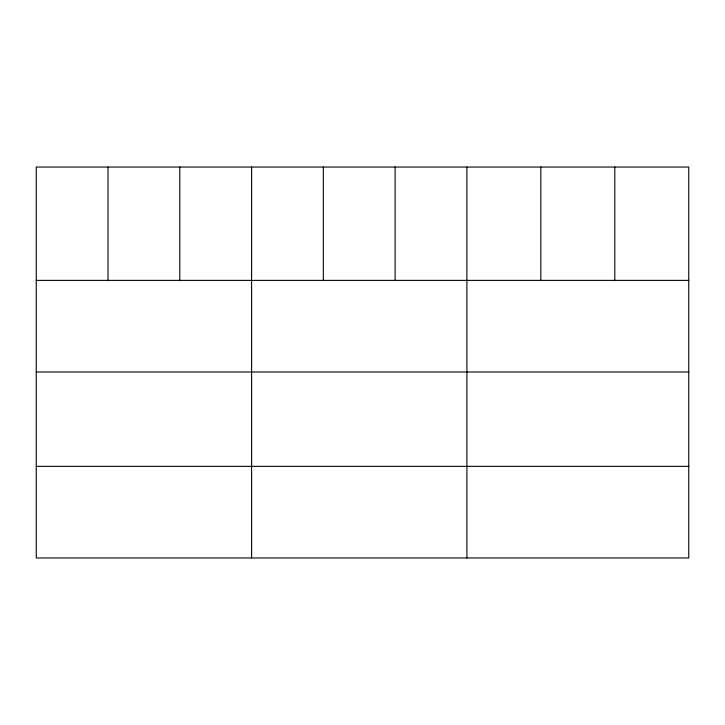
<?xml version="1.0" encoding="UTF-8"?>
<svg xmlns="http://www.w3.org/2000/svg" width="725" height="725" viewBox="0 0 725 725"><rect width="100%" height="100%" fill="white"/><g stroke="black" fill="none" stroke-linecap="round" stroke-linejoin="round"><path stroke-width="1.09" d="M688.75 371.988L688.75 167.04L36.25 167.04L36.25 557.96L688.75 557.96L688.75 371.988L36.25 371.988M36.25 280.394L688.75 280.394M36.25 466.356L688.75 466.356M614.8 167.04L614.8 280.394M540.85 167.04L540.85 280.394M466.9 167.04L466.9 557.96M395.125 167.04L395.125 280.394M323.35 167.04L323.35 280.394M251.575 167.04L251.575 557.96M179.8 167.04L179.8 280.394M108.025 167.04L108.025 280.394"/></g></svg>
